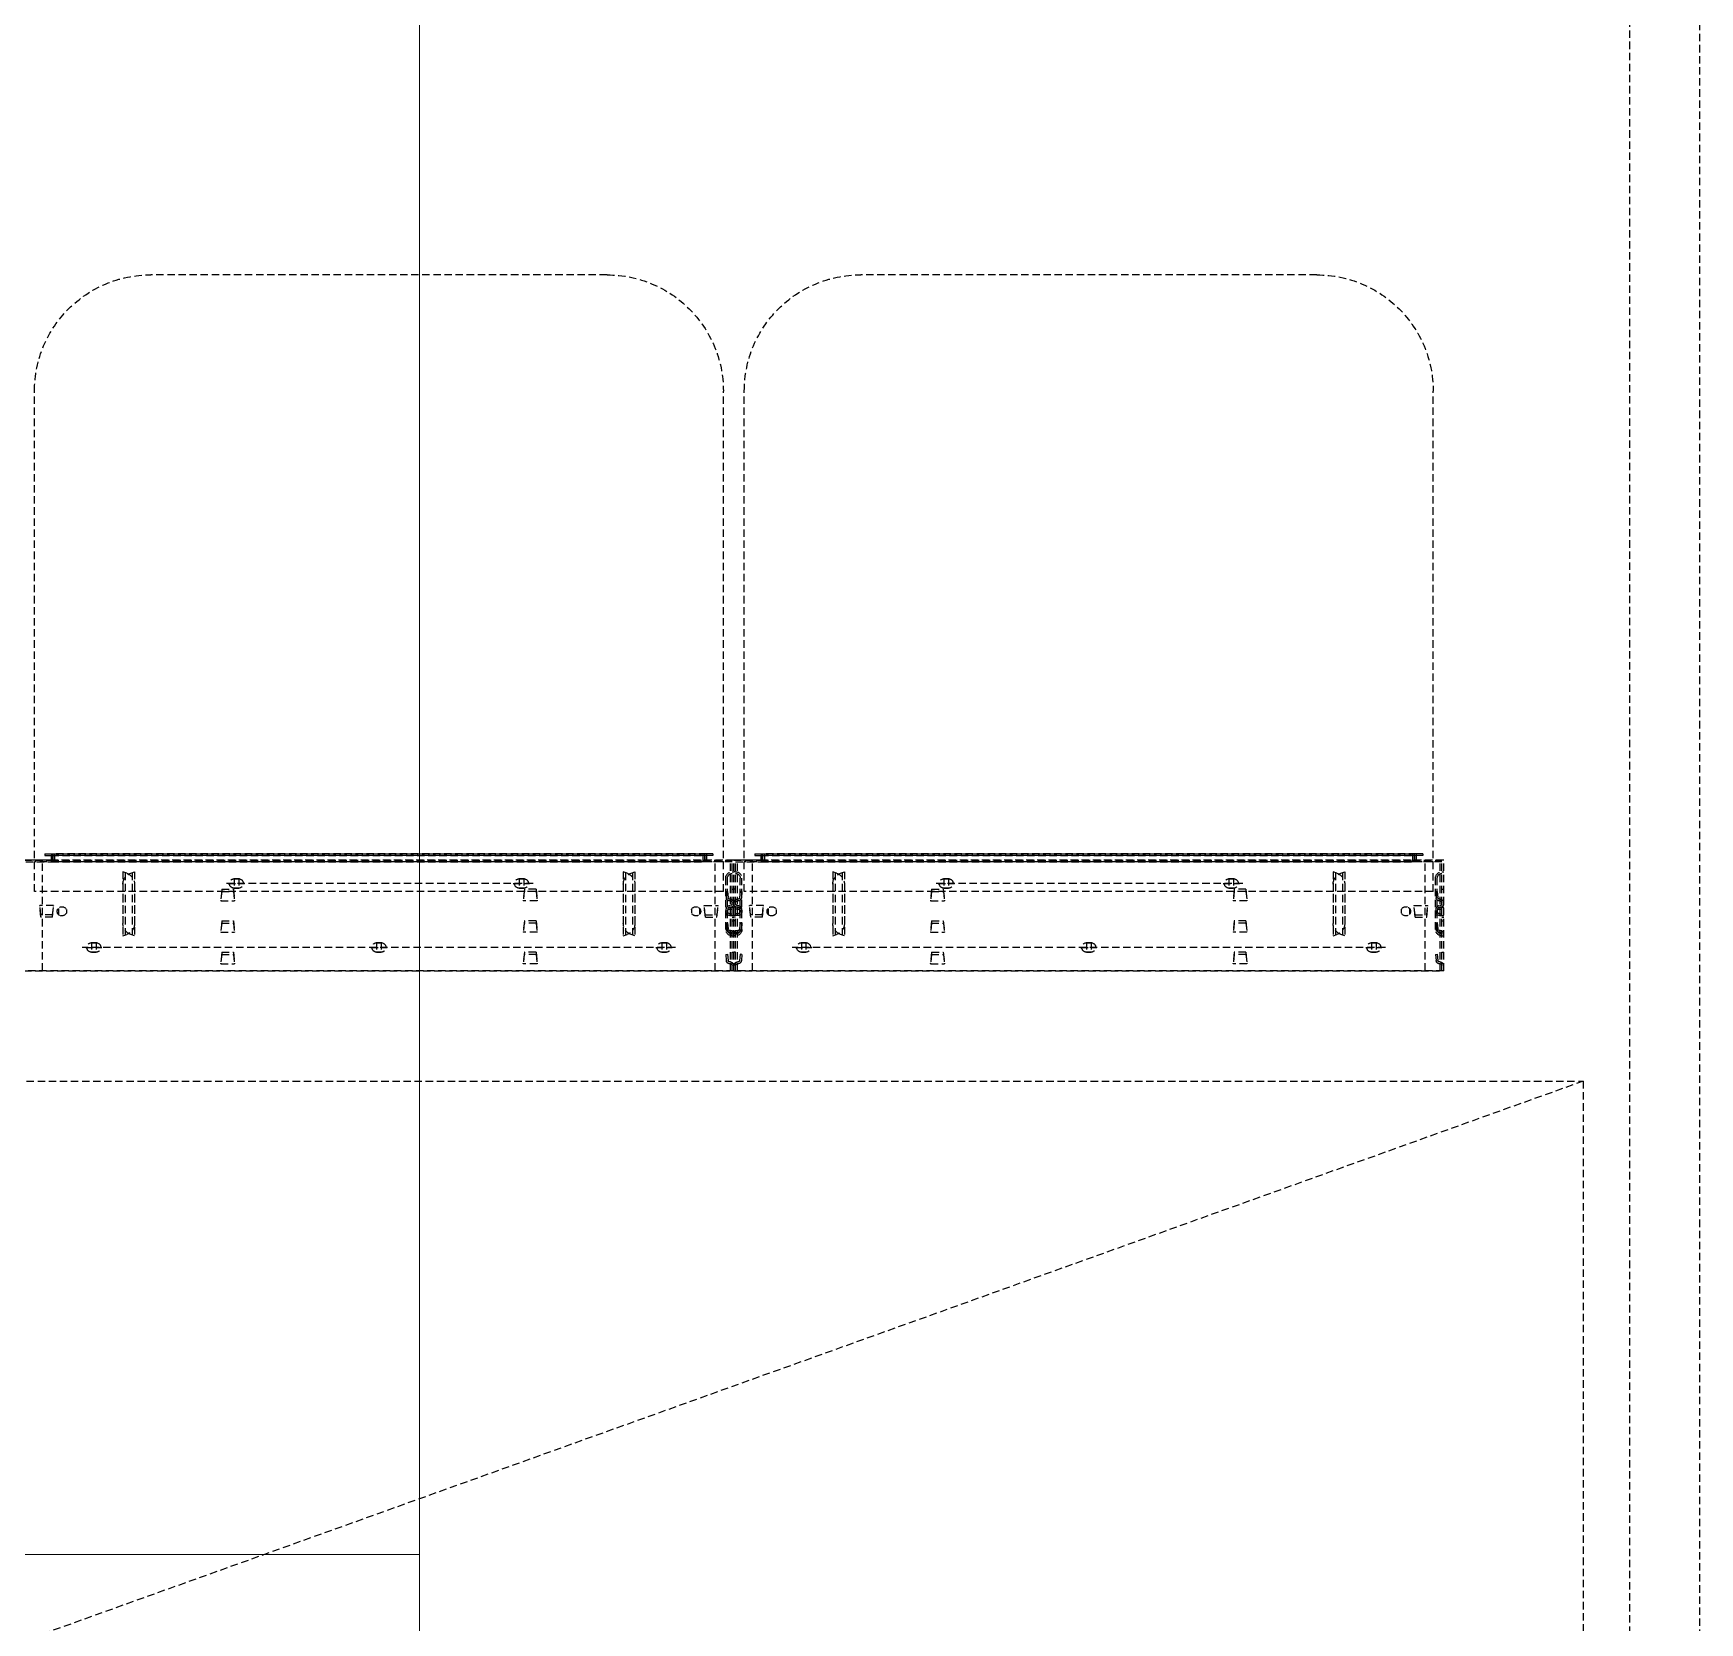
# Model space of a CAD drawing. Extents: x -32000 to 416743, y -254124 to 144214.
# Drawn here: x 14668 to 16100, y 10032 to 11398 of the extents above; entities that cross this region are included whole.
import ezdxf

# ---------------------------------------------------------------- set-up
doc = ezdxf.new("R2010")
doc.units = 0
doc.header["$LTSCALE"] = 10
doc.linetypes.add('XFM1Q40$0$HIDDEN', pattern=[9.525, 6.35, -3.175])
for name, color, linetype in [('XFM1Q40$0$BAG', 221, 'Continuous'), ('XFM1Q40$0$CBF01', 3, 'Continuous'), ('XFM1Q40$0$CBF02', 6, 'Continuous'), ('XFM1Q40$0$CBF03', 30, 'Continuous'), ('XFM1Q40$0$CBF04', 7, 'Continuous'), ('XFM1Q40$0$TYPE14X10', 7, 'Continuous'), ('XFM1Q40$0$輪廓', 4, 'Continuous'), ('XFM7P40ICA$0$H12PL4$0$L40_19_MEJI', 252, 'Continuous')]:
    doc.layers.add(name, color=color, linetype=linetype)

# ---------------------------------------------------------------- blocks, each defined once
blk = doc.blocks.new('XFM1Q40$0$A$Cac22a11c')
at = {"layer": 'XFM1Q40$0$BAG', "color": 252, "linetype": 'XFM1Q40$0$HIDDEN', "ltscale": 0.1}
for p, q in [((288361, 185857.6), (287769, 185857.6)), ((287769, 185857.6), (287769, 185427.6)), ((288361, 185857.6), (288361, 185427.6)), ((288971, 185857.6), (288379, 185857.6)), ((288379, 185857.6), (288379, 185427.6)), ((288971, 185857.6), (288971, 185427.6)), ((288361, 185832.2), (287769, 185832.2)), ((288971, 185832.2), (288379, 185832.2)), ((288261, 185327.6), (287869, 185327.6)), ((288871, 185327.6), (288479, 185327.6))]:
    blk.add_line(p, q, dxfattribs=at)
for centre, start, end in [((287869, 185427.6), 180, 270), ((288261, 185427.6), 270, 0), ((288479, 185427.6), 180, 270), ((288871, 185427.6), 270, 0)]:
    blk.add_arc(centre, 100, start, end, dxfattribs=at)
at = {"layer": 'XFM1Q40$0$CBF01', "color": 252, "linetype": 'XFM1Q40$0$HIDDEN', "ltscale": 0.1}
for p, q in [((288354, 185925.7), (288354, 185832.2)), ((288370, 185925.7), (288354, 185925.7)), ((288363, 185911.7), (288363.5, 185917)), ((288364.5, 185911.5), (288365, 185916.8)), ((288367, 185919.7), (288366.5, 185919.7)), ((288367, 185918.2), (288366.5, 185918.2)), ((288368.5, 185925.7), (288368.5, 185832.2)), ((288370, 185925.7), (288370, 185830.7)), ((288964, 185925.7), (288964, 185832.2)), ((288980, 185925.7), (288964, 185925.7)), ((288973, 185911.7), (288973.5, 185917)), ((288974.5, 185911.5), (288975, 185916.8)), ((288977, 185919.7), (288976.5, 185919.7)), ((288977, 185918.2), (288976.5, 185918.2)), ((288978.5, 185925.7), (288978.5, 185832.2)), ((288980, 185925.7), (288980, 185830.7)), ((288363, 185911.7), (288364.5, 185911.5)), ((288368.5, 185909.7), (288370, 185909.7)), ((288973, 185911.7), (288974.5, 185911.5)), ((288978.5, 185909.7), (288980, 185909.7)), ((288363, 185890.2), (288363, 185846.2)), ((288363, 185884.7), (288363.5, 185890)), ((288364.5, 185890.2), (288364.5, 185846.2)), ((288364.5, 185884.5), (288365, 185889.8)), ((288367, 185892.7), (288366.5, 185892.7)), ((288367, 185891.2), (288366.5, 185891.2)), ((288368.5, 185895.7), (288370, 185895.7)), ((288973, 185890.2), (288973, 185846.2)), ((288973, 185884.7), (288973.5, 185890)), ((288974.5, 185890.2), (288974.5, 185846.2)), ((288974.5, 185884.5), (288975, 185889.8)), ((288977, 185892.7), (288976.5, 185892.7)), ((288977, 185891.2), (288976.5, 185891.2)), ((288978.5, 185895.7), (288980, 185895.7)), ((288363, 185884.7), (288364.5, 185884.5)), ((288363, 185877.7), (288364.5, 185877.9)), ((288363, 185877.7), (288363.5, 185872.4)), ((288364.5, 185877.9), (288365, 185872.6)), ((288366.5, 185878.2), (288370, 185878.2)), ((288366.5, 185876.7), (288368.5, 185876.7)), ((288368.5, 185882.7), (288370, 185882.7)), ((288368.5, 185879.7), (288370, 185879.7)), ((288973, 185884.7), (288974.5, 185884.5)), ((288973, 185877.7), (288974.5, 185877.9)), ((288973, 185877.7), (288973.5, 185872.4)), ((288974.5, 185877.9), (288975, 185872.6)), ((288976.5, 185878.2), (288980, 185878.2)), ((288976.5, 185876.7), (288978.5, 185876.7)), ((288978.5, 185882.7), (288980, 185882.7)), ((288978.5, 185879.7), (288980, 185879.7)), ((288363, 185857.7), (288363.5, 185863)), ((288364.5, 185857.5), (288365, 185862.8)), ((288366.5, 185872.7), (288368.5, 185872.7)), ((288366.5, 185871.2), (288370, 185871.2)), ((288367, 185865.7), (288366.5, 185865.7)), ((288367, 185864.2), (288366.5, 185864.2)), ((288973, 185857.7), (288973.5, 185863)), ((288974.5, 185857.5), (288975, 185862.8)), ((288976.5, 185872.7), (288978.5, 185872.7)), ((288976.5, 185871.2), (288980, 185871.2)), ((288977, 185865.7), (288976.5, 185865.7)), ((288977, 185864.2), (288976.5, 185864.2)), ((288363, 185857.7), (288364.5, 185857.5)), ((288368.5, 185855.7), (288370, 185855.7)), ((288973, 185857.7), (288974.5, 185857.5)), ((288978.5, 185855.7), (288980, 185855.7)), ((288368.5, 185832.2), (288345, 185832.2)), ((288345, 185832.2), (288345, 185825.2)), ((288370, 185830.7), (288346.5, 185830.7)), ((288346.5, 185830.7), (288346.5, 185826.7)), ((288354, 185832.2), (288354, 185830.7)), ((288368.5, 185840.7), (288370, 185840.7)), ((288978.5, 185832.2), (288955, 185832.2)), ((288955, 185832.2), (288955, 185825.2)), ((288980, 185830.7), (288956.5, 185830.7)), ((288956.5, 185830.7), (288956.5, 185826.7)), ((288964, 185832.2), (288964, 185830.7)), ((288978.5, 185840.7), (288980, 185840.7)), ((288352, 185825.2), (288345, 185825.2)), ((288352, 185826.7), (288346.5, 185826.7)), ((288352, 185825.2), (288352, 185826.7)), ((288962, 185825.2), (288955, 185825.2)), ((288962, 185826.7), (288956.5, 185826.7)), ((288962, 185825.2), (288962, 185826.7))]:
    blk.add_line(p, q, dxfattribs=at)
for centre, radius, start, end in [((288366.5, 185916.7), 3, 90, 175), ((288366.5, 185916.7), 1.5, 90, 175), ((288367, 185921.2), 1.5, 270, 0), ((288367, 185921.2), 3, 270, 300), ((288367, 185921.2), 3, 300, 0), ((288976.5, 185916.7), 3, 90, 175), ((288976.5, 185916.7), 1.5, 90, 175), ((288977, 185921.2), 1.5, 270, 0), ((288977, 185921.2), 3, 270, 300), ((288977, 185921.2), 3, 300, 0), ((288368.5, 185890.2), 5.5, 90, 180), ((288366.5, 185889.7), 3, 90, 175), ((288368.5, 185890.2), 4, 90, 180), ((288366.5, 185889.7), 1.5, 90, 175), ((288367, 185894.2), 1.5, 270, 0), ((288367, 185894.2), 3, 270, 0), ((288978.5, 185890.2), 5.5, 90, 180), ((288976.5, 185889.7), 3, 90, 175), ((288978.5, 185890.2), 4, 90, 180), ((288976.5, 185889.7), 1.5, 90, 175), ((288977, 185894.2), 1.5, 270, 0), ((288977, 185894.2), 3, 270, 0), ((288366.5, 185874.7), 3.5, 90, 270), ((288366.5, 185874.7), 2, 90, 270), ((288976.5, 185874.7), 3.5, 90, 270), ((288976.5, 185874.7), 2, 90, 270), ((288366.5, 185872.7), 3, 185, 270), ((288366.5, 185862.7), 3, 90, 175), ((288366.5, 185872.7), 1.5, 185, 270), ((288366.5, 185862.7), 1.5, 90, 175), ((288367, 185868.2), 3, 0, 90), ((288367, 185868.2), 1.5, 0, 90), ((288367, 185867.2), 3, 270, 0), ((288367, 185867.2), 1.5, 270, 0), ((288976.5, 185872.7), 3, 185, 270), ((288976.5, 185862.7), 3, 90, 175), ((288976.5, 185872.7), 1.5, 185, 270), ((288976.5, 185862.7), 1.5, 90, 175), ((288977, 185868.2), 3, 0, 90), ((288977, 185868.2), 1.5, 0, 90), ((288977, 185867.2), 3, 270, 0), ((288977, 185867.2), 1.5, 270, 0), ((288368.5, 185846.2), 5.5, 180, 270), ((288368.5, 185846.2), 4, 180, 270), ((288978.5, 185846.2), 5.5, 180, 270), ((288978.5, 185846.2), 4, 180, 270)]:
    blk.add_arc(centre, radius, start, end, dxfattribs=at)
at = {"layer": 'XFM1Q40$0$CBF02', "color": 252, "linetype": 'XFM1Q40$0$HIDDEN', "ltscale": 0.1}
for p, q in [((287760, 185925.7), (288368.5, 185925.7)), ((287930, 185909.7), (287929, 185919.6)), ((287929.9, 185911.7), (287929.1, 185919.7)), ((287929.1, 185919.7), (287940.9, 185919.7)), ((287940, 185909.7), (287941, 185919.6)), ((287940.1, 185911.7), (287940.9, 185919.7)), ((288367, 185925.7), (288367, 185830.7)), ((288368.5, 185925.7), (288368.5, 185830.7)), ((288370, 185925.7), (288978.5, 185925.7)), ((288370, 185925.7), (288370, 185830.7)), ((288540, 185909.7), (288539, 185919.6)), ((288539.9, 185911.7), (288539.1, 185919.7)), ((288539.1, 185919.7), (288550.9, 185919.7)), ((288550, 185909.7), (288551, 185919.6)), ((288550.1, 185911.7), (288550.9, 185919.7)), ((288977, 185925.7), (288977, 185830.7)), ((288978.5, 185925.7), (288978.5, 185830.7)), ((287813, 185905.7), (287827, 185905.7)), ((287818, 185901.1), (287818, 185910.2)), ((287822, 185909.7), (287818, 185909.7)), ((287822, 185901.1), (287822, 185910.2)), ((287929.9, 185911.7), (287940.1, 185911.7)), ((287930, 185909.7), (287940, 185909.7)), ((288058, 185905.7), (288072, 185905.7)), ((288063, 185901.1), (288063, 185910.2)), ((288067, 185909.7), (288063, 185909.7)), ((288067, 185901.1), (288067, 185910.2)), ((288303, 185905.7), (288317, 185905.7)), ((288308, 185901.1), (288308, 185910.2)), ((288312, 185909.7), (288308, 185909.7)), ((288312, 185901.1), (288312, 185910.2)), ((288423, 185905.7), (288437, 185905.7)), ((288428, 185901.1), (288428, 185910.2)), ((288432, 185909.7), (288428, 185909.7)), ((288432, 185901.1), (288432, 185910.2)), ((288539.9, 185911.7), (288550.1, 185911.7)), ((288540, 185909.7), (288550, 185909.7)), ((288668, 185905.7), (288682, 185905.7)), ((288673, 185901.1), (288673, 185910.2)), ((288677, 185909.7), (288673, 185909.7)), ((288677, 185901.1), (288677, 185910.2)), ((288913, 185905.7), (288927, 185905.7)), ((288918, 185901.1), (288918, 185910.2)), ((288922, 185909.7), (288918, 185909.7)), ((288922, 185901.1), (288922, 185910.2)), ((287822, 185901.7), (287818, 185901.7)), ((287845, 185840.7), (287845, 185895.7)), ((287845, 185895.7), (287848.3, 185894.5)), ((287847, 185841.4), (287847, 185895)), ((287930, 185882.7), (287929, 185892.6)), ((287929.9, 185884.7), (287929.1, 185892.7)), ((287929.1, 185892.7), (287940.9, 185892.7)), ((287940, 185882.7), (287941, 185892.6)), ((287940.1, 185884.7), (287940.9, 185892.7)), ((288067, 185901.7), (288063, 185901.7)), ((288275, 185840.7), (288275, 185895.7)), ((288275, 185895.7), (288278.3, 185894.5)), ((288277, 185841.4), (288277, 185895)), ((288312, 185901.7), (288308, 185901.7)), ((288432, 185901.7), (288428, 185901.7)), ((288455, 185840.7), (288455, 185895.7)), ((288455, 185895.7), (288458.3, 185894.5)), ((288457, 185841.4), (288457, 185895)), ((288540, 185882.7), (288539, 185892.6)), ((288539.9, 185884.7), (288539.1, 185892.7)), ((288539.1, 185892.7), (288550.9, 185892.7)), ((288550, 185882.7), (288551, 185892.6)), ((288550.1, 185884.7), (288550.9, 185892.7)), ((288677, 185901.7), (288673, 185901.7)), ((288885, 185840.7), (288885, 185895.7)), ((288885, 185895.7), (288888.3, 185894.5)), ((288887, 185841.4), (288887, 185895)), ((288922, 185901.7), (288918, 185901.7)), ((287855, 185851.3), (287855, 185885.1)), ((287929.9, 185884.7), (287940.1, 185884.7)), ((287930, 185882.7), (287940, 185882.7)), ((288285, 185851.3), (288285, 185885.1)), ((288333.5, 185873.2), (288333.5, 185876.2)), ((288340.5, 185872.1), (288340.5, 185877.3)), ((288345.5, 185879.7), (288344.5, 185869.7)), ((288345.4, 185877.7), (288344.6, 185869.7)), ((288345.4, 185877.7), (288355.6, 185877.7)), ((288345.5, 185879.7), (288355.5, 185879.7)), ((288355.5, 185879.7), (288356.5, 185869.7)), ((288355.6, 185877.7), (288356.4, 185869.7)), ((288465, 185851.3), (288465, 185885.1)), ((288539.9, 185884.7), (288550.1, 185884.7)), ((288540, 185882.7), (288550, 185882.7)), ((288895, 185851.3), (288895, 185885.1)), ((288943.5, 185873.2), (288943.5, 185876.2)), ((288950.5, 185872.1), (288950.5, 185877.3)), ((288955.5, 185879.7), (288954.5, 185869.7)), ((288955.4, 185877.7), (288954.6, 185869.7)), ((288955.4, 185877.7), (288965.6, 185877.7)), ((288955.5, 185879.7), (288965.5, 185879.7)), ((288965.5, 185879.7), (288966.5, 185869.7)), ((288965.6, 185877.7), (288966.4, 185869.7)), ((287930, 185855.7), (287929, 185865.6)), ((287929.1, 185865.7), (287940.9, 185865.7)), ((287929.9, 185857.7), (287929.1, 185865.7)), ((287940, 185855.7), (287941, 185865.6)), ((287940.1, 185857.7), (287940.9, 185865.7)), ((288344.6, 185869.7), (288356.4, 185869.7)), ((288540, 185855.7), (288539, 185865.6)), ((288539.1, 185865.7), (288550.9, 185865.7)), ((288539.9, 185857.7), (288539.1, 185865.7)), ((288550, 185855.7), (288551, 185865.6)), ((288550.1, 185857.7), (288550.9, 185865.7)), ((288954.6, 185869.7), (288966.4, 185869.7)), ((287929.9, 185857.7), (287940.1, 185857.7)), ((287930, 185855.7), (287940, 185855.7)), ((287935.5, 185850.7), (287949.5, 185850.7)), ((287940.5, 185846.1), (287940.5, 185855.2)), ((287944.5, 185854.7), (287940.5, 185854.7)), ((287944.5, 185846.7), (287940.5, 185846.7)), ((287944.5, 185846.1), (287944.5, 185855.2)), ((288180.5, 185850.7), (288194.5, 185850.7)), ((288185.5, 185846.1), (288185.5, 185855.2)), ((288189.5, 185854.7), (288185.5, 185854.7)), ((288189.5, 185846.7), (288185.5, 185846.7)), ((288189.5, 185846.1), (288189.5, 185855.2)), ((288539.9, 185857.7), (288550.1, 185857.7)), ((288540, 185855.7), (288550, 185855.7)), ((288545.5, 185850.7), (288559.5, 185850.7)), ((288550.5, 185846.1), (288550.5, 185855.2)), ((288554.5, 185854.7), (288550.5, 185854.7)), ((288554.5, 185846.7), (288550.5, 185846.7)), ((288554.5, 185846.1), (288554.5, 185855.2)), ((288790.5, 185850.7), (288804.5, 185850.7)), ((288795.5, 185846.1), (288795.5, 185855.2)), ((288799.5, 185854.7), (288795.5, 185854.7)), ((288799.5, 185846.7), (288795.5, 185846.7)), ((288799.5, 185846.1), (288799.5, 185855.2)), ((287783.5, 185830.7), (287760, 185830.7)), ((287783.5, 185832.2), (288343.5, 185832.2)), ((287783.5, 185825.2), (287783.5, 185832.2)), ((287783.5, 185830.7), (288343.5, 185830.7)), ((287848.3, 185841.9), (287845, 185840.7)), ((288278.3, 185841.9), (288275, 185840.7)), ((288343.5, 185832.2), (288343.5, 185825.2)), ((288343.5, 185830.7), (288368.5, 185830.7)), ((288393.5, 185830.7), (288370, 185830.7)), ((288393.5, 185832.2), (288953.5, 185832.2)), ((288393.5, 185825.2), (288393.5, 185832.2)), ((288393.5, 185830.7), (288953.5, 185830.7)), ((288458.3, 185841.9), (288455, 185840.7)), ((288888.3, 185841.9), (288885, 185840.7)), ((288953.5, 185832.2), (288953.5, 185825.2)), ((288953.5, 185830.7), (288978.5, 185830.7)), ((287783.5, 185826.7), (288343.5, 185826.7)), ((287783.5, 185825.2), (288343.5, 185825.2)), ((288393.5, 185826.7), (288953.5, 185826.7)), ((288393.5, 185825.2), (288953.5, 185825.2))]:
    blk.add_line(p, q, dxfattribs=at)
for centre, radius, start, end in [((287929.1, 185919.6), 0.0502, 360, 191.4212), ((287940.9, 185919.6), 0.0502, 348.5788, 180), ((288539.1, 185919.6), 0.0502, 360, 191.4212), ((288550.9, 185919.6), 0.0502, 348.5788, 180), ((287818, 185905.7), 4, 90, 270), ((287822, 185905.7), 4, 270, 90), ((288063, 185905.7), 4, 90, 270), ((288067, 185905.7), 4, 270, 90), ((288308, 185905.7), 4, 90, 270), ((288312, 185905.7), 4, 270, 90), ((288428, 185905.7), 4, 90, 270), ((288432, 185905.7), 4, 270, 90), ((288673, 185905.7), 4, 90, 270), ((288677, 185905.7), 4, 270, 90), ((288918, 185905.7), 4, 90, 270), ((288922, 185905.7), 4, 270, 90), ((287845, 185885.1), 10, 0, 70.71), ((287929.1, 185892.6), 0.0502, 360, 191.4212), ((287940.9, 185892.6), 0.0502, 348.5788, 180), ((288275, 185885.1), 10, 0, 70.71), ((288455, 185885.1), 10, 0, 70.71), ((288539.1, 185892.6), 0.0502, 360, 191.4212), ((288550.9, 185892.6), 0.0502, 348.5788, 180), ((288885, 185885.1), 10, 0, 70.71), ((288337.5, 185874.1), 4.49, 63.4401, 152.8116), ((288337.5, 185874.7), 4, 300, 60), ((288947.5, 185874.1), 4.49, 63.4401, 152.8116), ((288947.5, 185874.7), 4, 300, 60), ((287929.1, 185865.6), 0.0502, 360, 191.4212), ((287940.9, 185865.6), 0.0502, 348.5788, 180), ((288337.5, 185875.2), 4.49, 207.1884, 296.5599), ((288344.6, 185869.7), 0.0502, 168.5788, 0), ((288356.4, 185869.7), 0.0502, 180, 11.4212), ((288539.1, 185865.6), 0.0502, 360, 191.4212), ((288550.9, 185865.6), 0.0502, 348.5788, 180), ((288947.5, 185875.2), 4.49, 207.1884, 296.5599), ((288954.6, 185869.7), 0.0502, 168.5788, 0), ((288966.4, 185869.7), 0.0502, 180, 11.4212), ((287845, 185851.3), 10, 289.29, 0), ((287940.5, 185850.7), 4, 90, 270), ((287944.5, 185850.7), 4, 270, 90), ((288185.5, 185850.7), 4, 90, 270), ((288189.5, 185850.7), 4, 270, 90), ((288275, 185851.3), 10, 289.29, 0), ((288455, 185851.3), 10, 289.29, 0), ((288550.5, 185850.7), 4, 90, 270), ((288554.5, 185850.7), 4, 270, 90), ((288795.5, 185850.7), 4, 90, 270), ((288799.5, 185850.7), 4, 270, 90), ((288885, 185851.3), 10, 289.29, 0)]:
    blk.add_arc(centre, radius, start, end, dxfattribs=at)
at = {"layer": 'XFM1Q40$0$CBF03', "color": 252, "linetype": 'XFM1Q40$0$HIDDEN', "ltscale": 0.1}
for p, q in [((288370, 185925.7), (287761.5, 185925.7)), ((288190, 185909.7), (288189, 185919.6)), ((288200.9, 185919.7), (288189.1, 185919.7)), ((288189.9, 185911.7), (288189.1, 185919.7)), ((288200, 185909.7), (288201, 185919.6)), ((288200.1, 185911.7), (288200.9, 185919.7)), ((288370, 185925.7), (288370, 185830.7)), ((288980, 185925.7), (288371.5, 185925.7)), ((288371.5, 185925.7), (288371.5, 185830.7)), ((288373, 185925.7), (288373, 185830.7)), ((288800, 185909.7), (288799, 185919.6)), ((288810.9, 185919.7), (288799.1, 185919.7)), ((288799.9, 185911.7), (288799.1, 185919.7)), ((288810, 185909.7), (288811, 185919.6)), ((288810.1, 185911.7), (288810.9, 185919.7)), ((288980, 185925.7), (288980, 185830.7)), ((288320, 185905.7), (287810, 185905.7)), ((287818, 185901.1), (287818, 185910.2)), ((287818, 185909.7), (287822, 185909.7)), ((287822, 185901.1), (287822, 185910.2)), ((288063, 185901.1), (288063, 185910.2)), ((288063, 185909.7), (288067, 185909.7)), ((288067, 185901.1), (288067, 185910.2)), ((288200.1, 185911.7), (288189.9, 185911.7)), ((288200, 185909.7), (288190, 185909.7)), ((288308, 185901.1), (288308, 185910.2)), ((288308, 185909.7), (288312, 185909.7)), ((288312, 185901.1), (288312, 185910.2)), ((288930, 185905.7), (288420, 185905.7)), ((288428, 185901.1), (288428, 185910.2)), ((288428, 185909.7), (288432, 185909.7)), ((288432, 185901.1), (288432, 185910.2)), ((288673, 185901.1), (288673, 185910.2)), ((288673, 185909.7), (288677, 185909.7)), ((288677, 185901.1), (288677, 185910.2)), ((288810.1, 185911.7), (288799.9, 185911.7)), ((288810, 185909.7), (288800, 185909.7)), ((288918, 185901.1), (288918, 185910.2)), ((288918, 185909.7), (288922, 185909.7)), ((288922, 185901.1), (288922, 185910.2)), ((287818, 185901.7), (287822, 185901.7)), ((287855, 185895.7), (287851.7, 185894.5)), ((287853, 185841.4), (287853, 185895)), ((287855, 185840.7), (287855, 185895.7)), ((288063, 185901.7), (288067, 185901.7)), ((288190, 185882.7), (288189, 185892.6)), ((288189.9, 185884.7), (288189.1, 185892.7)), ((288200.9, 185892.7), (288189.1, 185892.7)), ((288200, 185882.7), (288201, 185892.6)), ((288200.1, 185884.7), (288200.9, 185892.7)), ((288285, 185895.7), (288281.7, 185894.5)), ((288283, 185841.4), (288283, 185895)), ((288285, 185840.7), (288285, 185895.7)), ((288308, 185901.7), (288312, 185901.7)), ((288428, 185901.7), (288432, 185901.7)), ((288465, 185895.7), (288461.7, 185894.5)), ((288463, 185841.4), (288463, 185895)), ((288465, 185840.7), (288465, 185895.7)), ((288673, 185901.7), (288677, 185901.7)), ((288800, 185882.7), (288799, 185892.6)), ((288799.9, 185884.7), (288799.1, 185892.7)), ((288810.9, 185892.7), (288799.1, 185892.7)), ((288810, 185882.7), (288811, 185892.6)), ((288810.1, 185884.7), (288810.9, 185892.7)), ((288895, 185895.7), (288891.7, 185894.5)), ((288893, 185841.4), (288893, 185895)), ((288895, 185840.7), (288895, 185895.7)), ((288918, 185901.7), (288922, 185901.7)), ((287774.5, 185879.7), (287773.5, 185869.7)), ((287774.4, 185877.7), (287773.6, 185869.7)), ((287784.6, 185877.7), (287774.4, 185877.7)), ((287784.5, 185879.7), (287774.5, 185879.7)), ((287784.5, 185879.7), (287785.5, 185869.7)), ((287784.6, 185877.7), (287785.4, 185869.7)), ((287789.5, 185872.1), (287789.5, 185877.3)), ((287796.5, 185873.2), (287796.5, 185876.2)), ((287845, 185851.3), (287845, 185885.1)), ((288200.1, 185884.7), (288189.9, 185884.7)), ((288200, 185882.7), (288190, 185882.7)), ((288275, 185851.3), (288275, 185885.1)), ((288384.5, 185879.7), (288383.5, 185869.7)), ((288384.4, 185877.7), (288383.6, 185869.7)), ((288394.6, 185877.7), (288384.4, 185877.7)), ((288394.5, 185879.7), (288384.5, 185879.7)), ((288394.5, 185879.7), (288395.5, 185869.7)), ((288394.6, 185877.7), (288395.4, 185869.7)), ((288399.5, 185872.1), (288399.5, 185877.3)), ((288406.5, 185873.2), (288406.5, 185876.2)), ((288455, 185851.3), (288455, 185885.1)), ((288810.1, 185884.7), (288799.9, 185884.7)), ((288810, 185882.7), (288800, 185882.7)), ((288885, 185851.3), (288885, 185885.1)), ((287785.4, 185869.7), (287773.6, 185869.7)), ((288190, 185855.7), (288189, 185865.6)), ((288200.9, 185865.7), (288189.1, 185865.7)), ((288189.9, 185857.7), (288189.1, 185865.7)), ((288200, 185855.7), (288201, 185865.6)), ((288200.1, 185857.7), (288200.9, 185865.7)), ((288395.4, 185869.7), (288383.6, 185869.7)), ((288800, 185855.7), (288799, 185865.6)), ((288810.9, 185865.7), (288799.1, 185865.7)), ((288799.9, 185857.7), (288799.1, 185865.7)), ((288810, 185855.7), (288811, 185865.6)), ((288810.1, 185857.7), (288810.9, 185865.7)), ((288197.5, 185850.7), (287932.5, 185850.7)), ((287940.5, 185846.1), (287940.5, 185855.2)), ((287940.5, 185854.7), (287944.5, 185854.7)), ((287940.5, 185846.7), (287944.5, 185846.7)), ((287944.5, 185846.1), (287944.5, 185855.2)), ((288185.5, 185846.1), (288185.5, 185855.2)), ((288185.5, 185854.7), (288189.5, 185854.7)), ((288185.5, 185846.7), (288189.5, 185846.7)), ((288189.5, 185846.1), (288189.5, 185855.2)), ((288200.1, 185857.7), (288189.9, 185857.7)), ((288200, 185855.7), (288190, 185855.7)), ((288807.5, 185850.7), (288542.5, 185850.7)), ((288550.5, 185846.1), (288550.5, 185855.2)), ((288550.5, 185854.7), (288554.5, 185854.7)), ((288550.5, 185846.7), (288554.5, 185846.7)), ((288554.5, 185846.1), (288554.5, 185855.2)), ((288795.5, 185846.1), (288795.5, 185855.2)), ((288795.5, 185854.7), (288799.5, 185854.7)), ((288795.5, 185846.7), (288799.5, 185846.7)), ((288799.5, 185846.1), (288799.5, 185855.2)), ((288810.1, 185857.7), (288799.9, 185857.7)), ((288810, 185855.7), (288800, 185855.7)), ((288370, 185830.7), (287761.5, 185830.7)), ((288346.5, 185832.2), (287786.5, 185832.2)), ((287786.5, 185832.2), (287786.5, 185830.7)), ((287786.5, 185830.7), (287786.5, 185825.2)), ((287851.7, 185841.9), (287855, 185840.7)), ((288281.7, 185841.9), (288285, 185840.7)), ((288346.5, 185830.7), (288346.5, 185832.2)), ((288346.5, 185825.2), (288346.5, 185830.7)), ((288980, 185830.7), (288371.5, 185830.7)), ((288956.5, 185832.2), (288396.5, 185832.2)), ((288396.5, 185832.2), (288396.5, 185830.7)), ((288396.5, 185830.7), (288396.5, 185825.2)), ((288461.7, 185841.9), (288465, 185840.7)), ((288891.7, 185841.9), (288895, 185840.7)), ((288956.5, 185830.7), (288956.5, 185832.2)), ((288956.5, 185825.2), (288956.5, 185830.7)), ((288346.5, 185826.7), (287786.5, 185826.7)), ((288346.5, 185825.2), (287786.5, 185825.2)), ((288956.5, 185826.7), (288396.5, 185826.7)), ((288956.5, 185825.2), (288396.5, 185825.2))]:
    blk.add_line(p, q, dxfattribs=at)
for centre, radius, start, end in [((288189.1, 185919.6), 0.0502, 360, 191.4212), ((288200.9, 185919.6), 0.0502, 348.5788, 180), ((288799.1, 185919.6), 0.0502, 360, 191.4212), ((288810.9, 185919.6), 0.0502, 348.5788, 180), ((287818, 185905.7), 4, 90, 270), ((287822, 185905.7), 4, 270, 90), ((288063, 185905.7), 4, 90, 270), ((288067, 185905.7), 4, 270, 90), ((288308, 185905.7), 4, 90, 270), ((288312, 185905.7), 4, 270, 90), ((288428, 185905.7), 4, 90, 270), ((288432, 185905.7), 4, 270, 90), ((288673, 185905.7), 4, 90, 270), ((288677, 185905.7), 4, 270, 90), ((288918, 185905.7), 4, 90, 270), ((288922, 185905.7), 4, 270, 90), ((287855, 185885.1), 10, 109.29, 180), ((288189.1, 185892.6), 0.0502, 360, 191.4212), ((288200.9, 185892.6), 0.0502, 348.5788, 180), ((288285, 185885.1), 10, 109.29, 180), ((288465, 185885.1), 10, 109.29, 180), ((288799.1, 185892.6), 0.0502, 360, 191.4212), ((288810.9, 185892.6), 0.0502, 348.5788, 180), ((288895, 185885.1), 10, 109.29, 180), ((287792.5, 185874.7), 4, 120, 240), ((287792.5, 185874.1), 4.49, 27.1884, 116.5599), ((288402.5, 185874.7), 4, 120, 240), ((288402.5, 185874.1), 4.49, 27.1884, 116.5599), ((287773.6, 185869.7), 0.0502, 168.5788, 0), ((287785.4, 185869.7), 0.0502, 180, 11.4212), ((287792.5, 185875.2), 4.49, 243.4401, 332.8116), ((288189.1, 185865.6), 0.0502, 360, 191.4212), ((288200.9, 185865.6), 0.0502, 348.5788, 180), ((288383.6, 185869.7), 0.0502, 168.5788, 0), ((288395.4, 185869.7), 0.0502, 180, 11.4212), ((288402.5, 185875.2), 4.49, 243.4401, 332.8116), ((288799.1, 185865.6), 0.0502, 360, 191.4212), ((288810.9, 185865.6), 0.0502, 348.5788, 180), ((287855, 185851.3), 10, 180, 250.71), ((287940.5, 185850.7), 4, 90, 270), ((287944.5, 185850.7), 4, 270, 90), ((288185.5, 185850.7), 4, 90, 270), ((288189.5, 185850.7), 4, 270, 90), ((288285, 185851.3), 10, 180, 250.71), ((288465, 185851.3), 10, 180, 250.71), ((288550.5, 185850.7), 4, 90, 270), ((288554.5, 185850.7), 4, 270, 90), ((288795.5, 185850.7), 4, 90, 270), ((288799.5, 185850.7), 4, 270, 90), ((288895, 185851.3), 10, 180, 250.71)]:
    blk.add_arc(centre, radius, start, end, dxfattribs=at)
at = {"layer": 'XFM1Q40$0$CBF04', "color": 252, "linetype": 'XFM1Q40$0$HIDDEN', "ltscale": 0.1}
for p, q in [((287760, 185925.7), (287776, 185925.7)), ((287776, 185925.7), (287776, 185832.2)), ((288370, 185925.7), (288370, 185830.7)), ((288370, 185925.7), (288386, 185925.7)), ((288371.5, 185925.7), (288371.5, 185832.2)), ((288373, 185919.7), (288373.5, 185919.7)), ((288373, 185918.2), (288373.5, 185918.2)), ((288375.5, 185911.5), (288375, 185916.8)), ((288377, 185911.7), (288376.5, 185917)), ((288386, 185925.7), (288386, 185832.2)), ((288371.5, 185909.7), (288370, 185909.7)), ((288377, 185911.7), (288375.5, 185911.5)), ((288371.5, 185895.7), (288370, 185895.7)), ((288373, 185892.7), (288373.5, 185892.7)), ((288373, 185891.2), (288373.5, 185891.2)), ((288375.5, 185884.5), (288375, 185889.8)), ((288375.5, 185890.2), (288375.5, 185846.2)), ((288377, 185884.7), (288376.5, 185890)), ((288377, 185890.2), (288377, 185846.2)), ((288371.5, 185882.7), (288370, 185882.7)), ((288371.5, 185879.7), (288370, 185879.7)), ((288373.5, 185878.2), (288370, 185878.2)), ((288373.5, 185876.7), (288371.5, 185876.7)), ((288375.5, 185877.9), (288375, 185872.6)), ((288377, 185884.7), (288375.5, 185884.5)), ((288377, 185877.7), (288375.5, 185877.9)), ((288377, 185877.7), (288376.5, 185872.4)), ((288373.5, 185871.2), (288370, 185871.2)), ((288373.5, 185872.7), (288371.5, 185872.7)), ((288373, 185865.7), (288373.5, 185865.7)), ((288373, 185864.2), (288373.5, 185864.2)), ((288375.5, 185857.5), (288375, 185862.8)), ((288377, 185857.7), (288376.5, 185863)), ((288371.5, 185855.7), (288370, 185855.7)), ((288377, 185857.7), (288375.5, 185857.5)), ((287760, 185830.7), (287783.5, 185830.7)), ((287761.5, 185832.2), (287785, 185832.2)), ((287776, 185832.2), (287776, 185830.7)), ((287783.5, 185830.7), (287783.5, 185826.7)), ((287785, 185832.2), (287785, 185825.2)), ((288371.5, 185840.7), (288370, 185840.7)), ((288370, 185830.7), (288393.5, 185830.7)), ((288371.5, 185832.2), (288395, 185832.2)), ((288386, 185832.2), (288386, 185830.7)), ((288393.5, 185830.7), (288393.5, 185826.7)), ((288395, 185832.2), (288395, 185825.2)), ((287778, 185826.7), (287783.5, 185826.7)), ((287778, 185825.2), (287778, 185826.7)), ((287778, 185825.2), (287785, 185825.2)), ((288388, 185826.7), (288393.5, 185826.7)), ((288388, 185825.2), (288388, 185826.7)), ((288388, 185825.2), (288395, 185825.2))]:
    blk.add_line(p, q, dxfattribs=at)
for centre, radius, start, end in [((288373, 185921.2), 3, 180, 240), ((288373, 185921.2), 1.5, 180, 270), ((288373, 185921.2), 3, 240, 270), ((288373.5, 185916.7), 3, 5, 90), ((288373.5, 185916.7), 1.5, 5, 90), ((288373, 185894.2), 3, 180, 270), ((288371.5, 185890.2), 5.5, 0, 90), ((288373, 185894.2), 1.5, 180, 270), ((288371.5, 185890.2), 4, 0, 90), ((288373.5, 185889.7), 3, 5, 90), ((288373.5, 185889.7), 1.5, 5, 90), ((288373.5, 185874.7), 3.5, 270, 90), ((288373.5, 185874.7), 2, 270, 90), ((288373, 185868.2), 3, 90, 180), ((288373, 185867.2), 3, 180, 270), ((288373, 185868.2), 1.5, 90, 180), ((288373, 185867.2), 1.5, 180, 270), ((288373.5, 185872.7), 1.5, 270, 355), ((288373.5, 185872.7), 3, 270, 355), ((288373.5, 185862.7), 3, 5, 90), ((288373.5, 185862.7), 1.5, 5, 90), ((288371.5, 185846.2), 4, 270, 0), ((288371.5, 185846.2), 5.5, 270, 0)]:
    blk.add_arc(centre, radius, start, end, dxfattribs=at)
at = {"layer": 'XFM1Q40$0$TYPE14X10', "color": 252, "linetype": 'XFM1Q40$0$HIDDEN', "ltscale": 0.1}
for p, q in [((289200, 187517.6), (289200, 172197.6)), ((289140, 187457.6), (289140, 172257.6))]:
    blk.add_line(p, q, dxfattribs=at)
at = {"layer": 'XFM1Q40$0$輪廓', "color": 252, "linetype": 'XFM1Q40$0$HIDDEN', "ltscale": 0.1}
for p, q in [((289100, 186020.6), (285200, 187420.6)), ((289100, 186020.6), (289100, 187420.6)), ((285200, 186020.6), (289100, 186020.6))]:
    blk.add_line(p, q, dxfattribs=at)
blk = doc.blocks.new('XFM1Q40')
at = {"xscale": -1, "rotation": 180}
blk.add_blockref('XFM1Q40$0$A$Cac22a11c', (-273100, 196517.6), dxfattribs=at)
blk = doc.blocks.new('XFM7P40ICA$0$H12PL4')
at = {"layer": 'XFM7P40ICA$0$H12PL4$0$L40_19_MEJI', "lineweight": 0}
for p, q in [((15000, 17400), (15000, -1975)), ((10400, 10090), (15000, 10090))]:
    blk.add_line(p, q, dxfattribs=at)
blk = doc.blocks.new('XFM7P40ICA')
blk.add_blockref('XFM7P40ICA$0$H12PL4', (0, 0))

msp = doc.modelspace()

# ---------------------------------------------------------------- block references
for name in ['XFM7P40ICA', 'XFM1Q40']:
    msp.add_blockref(name, (0, 0))

doc.saveas('drawing.dxf')
